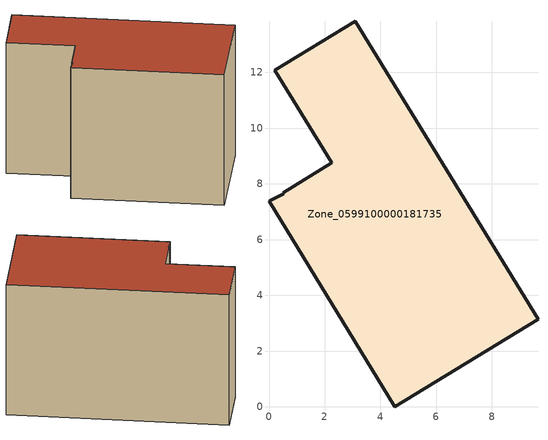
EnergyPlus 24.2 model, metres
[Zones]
Zone_0599100000181735
 floor ground (C_G): 0,7.38 0.09,7.43 0.53,7.64 0.5,7.69 2.25,8.76 0.21,12.08 3.09,13.84 9.65,3.14 4.52,0 z0
 wall outside (C_F): 4.52,0 9.65,3.14 3.09,13.84 0.21,12.08 2.25,8.76 0.5,7.69 0.53,7.64 0.09,7.43 0,7.38 4.52,0 z0:8.24
 roof outside (C_R): 2.25,8.76 0.5,7.69 0.53,7.64 0.09,7.43 0,7.38 4.52,0 9.65,3.14 3.09,13.84 0.21,12.08 z8.24
[BUILDING]
Pand.0599100000181735: North Axis=0; Terrain=City; Loads Convergence Tolerance Value=0.04; Temperature Convergence Tolerance Value=0.4; Solar Distribution=FullExterior; Maximum Number of Warmup Days=25; Minimum Number of Warmup Days=1
[Site:Location]
Rotterdam.The.Hague.AP_ZH_NLD Design_Conditions: Latitude=51.96; Longitude=4.45; Time Zone=1; Elevation=-4.5
[SITE:GROUNDTEMPERATURE:BUILDINGSURFACE]
18, 18, 18, 18, 18, 18, 18, 18, 18, 18, 18, 18
[MATERIAL] Thermal Absorptance=0.9; Solar Absorptance=0.7; Visible Absorptance=0.7
Name | Roughness | Thickness | Conductivity | Density | Specific Heat
G.TI.1975-1991 | MediumSmooth | 0.15 | 0.288461 | 540 | 1210
F.TI.1975-1991 | Rough | 0.3 | 0.230769 | 1920 | 840
R.TI.1975-1991 | MediumRough | 0.2 | 0.153846 | 1500 | 1000
[CONSTRUCTION]
C_G: G.TI.1975-1991
C_F: F.TI.1975-1991
C_R: R.TI.1975-1991
[ZONE]
Zone_0599100000181735: Type=1; Multiplier=1; Ceiling Height=Autocalculate; Volume=Autocalculate; Floor Area=autocalculate; Part of Total Floor Area=Yes
[ZONEINFILTRATION:DESIGNFLOWRATE]
Infil_Zone_0599100000181735: Zone or ZoneList or Space or SpaceList=Zone_0599100000181735; Schedule=AlwaysOn; Design Flow Rate Calculation Method=Flow/Area; Flow Rate per Floor Area=0.003; Constant Term Coefficient=1; Temperature Term Coefficient=0; Velocity Term Coefficient=0; Velocity Squared Term Coefficient=0
[HVACTEMPLATE:ZONE:IDEALLOADSAIRSYSTEM]
Zone_0599100000181735: Maximum Heating Supply Air Temperature=50; Minimum Cooling Supply Air Temperature=13; Maximum Heating Supply Air Humidity Ratio=0.0156; Minimum Cooling Supply Air Humidity Ratio=0.0077; Heating Limit=NoLimit; Cooling Limit=NoLimit; Dehumidification Control Type=ConstantSensibleHeatRatio; Cooling Sensible Heat Ratio=0.7; Dehumidification Setpoint=60; Humidification Control Type=None; Humidification Setpoint=30; Outdoor Air Method=None; Outdoor Air Flow Rate per Person=0.00944; Outdoor Air Flow Rate per Zone Floor Area=0; Outdoor Air Flow Rate per Zone=0; Demand Controlled Ventilation Type=None; Outdoor Air Economizer Type=NoEconomizer; Heat Recovery Type=None; Sensible Heat Recovery Effectiveness=0.7; Latent Heat Recovery Effectiveness=0.65
[ZONECONTROL:THERMOSTAT]
ThermostatControl_Zone_0599100000181735: Zone or ZoneList=Zone_0599100000181735; Control Type Schedule=DualSetpointControlType; Control 1=Thermostat_Zone_0599100000181735; Temperature Difference Between Cutout And Setpoint=0
[THERMOSTATSETPOINT:DUALSETPOINT]
Thermostat_Zone_0599100000181735: Heating Setpoint Temperature Schedule=HeatingSetpoint_Zone_0599100000181735; Cooling Setpoint Temperature Schedule=CoolingSetpoint_Zone_0599100000181735
[SCHEDULE:COMPACT]
HeatingSetpoint_Zone_0599100000181735: Through: 12/31, For: AllDays, Until: 24:00, 21
CoolingSetpoint_Zone_0599100000181735: Through: 12/31, For: AllDays, Until: 24:00, 24
DualSetpointControlType: Through: 12/31, For: AllDays, Until: 24:00, 4
AlwaysOn: Through: 12/31, For: AllDays, Until: 24:00, 1
